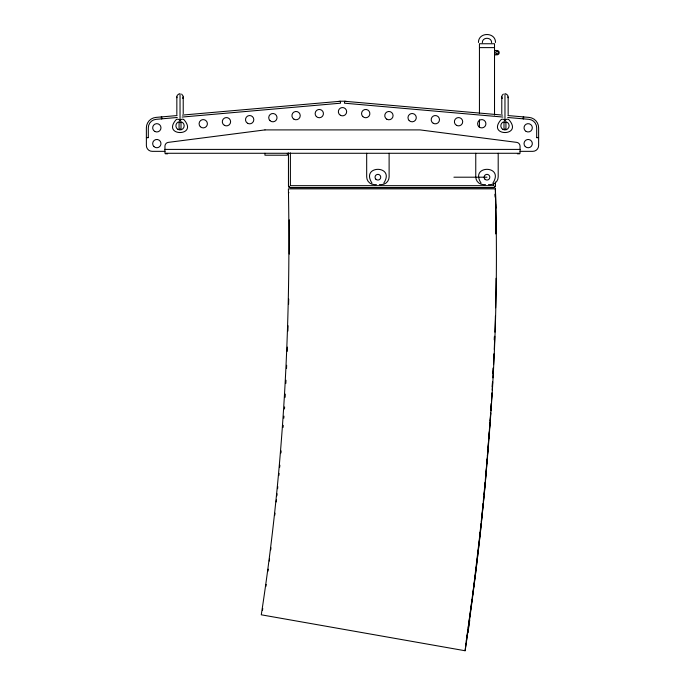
<?xml version="1.0" encoding="UTF-8"?>
<svg xmlns="http://www.w3.org/2000/svg" width="685" height="685" viewBox="0 0 685 685"><rect width="100%" height="100%" fill="white"/><g stroke="black" fill="none" stroke-linecap="round" stroke-linejoin="round"><path stroke-width="1.03" d="M289.284 254.084L289.275 219.859M288.599 304.337L288.719 298.994M287.897 331.069L288.051 325.717M287.212 351.371L287.358 347.098M494.228 339.871L494.339 336.737M286.527 368.47L286.655 365.268M493.551 357.621L493.688 354.496M492.866 373.291L493.106 368.068M285.833 383.429L285.988 380.226M285.14 397.317L285.311 394.115M492.181 386.854L492.404 382.684M491.496 399.381L491.847 393.121M490.82 410.854L491.256 403.551M490.22 420.248L490.683 412.944M283.804 418.184L283.95 416.137M284.481 408.979L284.635 406.933M488.773 438.708L489.304 431.618M489.45 429.589L489.972 422.499M283.102 427.389L283.265 425.342M487.395 455.927L487.883 449.857M488.045 447.827L488.533 441.748M280.97 452.948L281.15 450.901M485.836 474.157L485.288 480.228M486.007 472.128L486.538 466.057M486.71 464.028L487.155 458.967M523.135 118.822L523.306 116.895M523.52 118.856L523.691 116.929M483.97 494.39L485.1 482.249M278.915 475.416L279.103 473.378M279.677 467.247L279.865 465.209M277.596 488.688L277.802 486.65M481.872 515.625L483.079 503.492M483.285 501.471L483.687 497.43M276.218 501.951L276.432 499.913M276.868 495.829L277.082 493.791M479.842 534.831L481.016 523.708M481.238 521.687L481.769 516.636M482.326 42.684C482.189 36.827 491.77 36.827 491.633 42.684M274.779 515.206L275.01 513.168M479.731 535.841L473.01 592.345M478.455 42.479C478.335 31.87 495.623 31.87 495.503 42.479M269.291 561.041L269.548 559.003M270.703 549.841L270.96 547.812M176.841 114.618L176.841 96.885L177.269 95.275L179.205 93.785M181.628 94.102L183.118 96.054L182.801 98.494M501.78 113.693L501.78 96.885L502.199 95.275L503.372 94.102M508.047 97.715L507.731 95.275L505.795 93.785M472.085 599.392L468.257 627.588M472.35 597.38L472.881 593.347M267.955 571.213L268.229 569.175M467.983 629.601L465.064 650.741M265.891 586.454L266.174 584.425M262.475 610.455L262.757 608.486M467.966 632.503L469.747 620.13M466.99 636.082L475.938 570.845L480.313 533.469L479.834 533.418M465.894 643.309L465.517 645.373M466.202 641.246L466.519 639.182M495.452 182.056L495.349 186.414L493.56 187.613L290.397 187.613L289.027 187.039L288.462 185.678L288.462 152.901M383.797 183.109C395.733 164.751 360.062 164.751 371.989 183.109M492.883 183.109C504.819 164.751 469.148 164.751 481.075 183.109M176.362 119.413C160.615 136.906 199.446 136.906 183.708 119.413M501.292 119.413C485.554 136.906 524.385 136.906 508.638 119.413M176.841 119.216L178.254 119.233L180.035 120.363L181.808 119.233L183.22 119.216M501.78 119.216L503.192 119.233L504.965 120.363L506.746 119.233L508.159 119.216M177.115 115.551L155.915 117.409A10.446 10.446 0 0 0 146.376 127.812L146.376 137.505L148.311 137.505M182.415 115.089L340.376 101.269L340.539 103.195L182.09 117.058M177.287 117.477L156.086 119.336A8.511 8.511 0 0 0 148.311 127.812L148.311 137.694L146.376 137.694L146.376 145.545A5.805 5.805 0 0 0 152.181 151.342L164.948 151.342M494.947 194.206L495.212 197.34M479.44 47.616L494.519 47.616M494.647 50.476L497.045 50.476A2.166 2.166 0 0 1 499.211 52.642A2.166 2.166 0 0 1 497.045 54.809L494.647 54.809M536.689 137.505L538.624 137.505L538.624 127.812A10.446 10.446 0 0 0 529.085 117.409L507.885 115.551M164.948 149.407L520.052 149.407M520.052 151.342L532.819 151.342A5.805 5.805 0 0 0 538.624 145.545L538.624 137.694L536.689 137.694L536.689 127.812A8.511 8.511 0 0 0 528.914 119.336L507.713 117.477M165.359 153.8L167.637 153.8M517.363 153.8L519.641 153.8M453.907 177.201L486.984 177.201M376.399 184.607L374.412 184.607A7.74 7.74 0 0 1 366.68 176.876L366.68 153.277M379.387 184.607L381.374 184.607A7.74 7.74 0 0 0 389.114 176.876L389.114 153.277M485.485 184.607L483.499 184.607A7.74 7.74 0 0 1 475.758 176.876L475.758 153.277M488.474 184.607L490.46 184.607A7.74 7.74 0 0 0 498.2 176.876L498.2 153.277M288.445 192.725L289.001 192.725M490.126 420.65L485.048 486.299L480.356 533.093L479.877 533.041M502.584 115.089L344.623 101.269L344.461 103.195L502.91 117.058M502.199 98.494L501.78 96.885M176.841 96.885L176.953 97.715M161.694 116.895L161.865 118.822M161.309 116.929L161.48 118.856M495.897 208.163L495.392 188.855A2218.073 2218.073 0 0 1 490.314 420.487C484.852 497.524 476.443 574.355 465.124 650.75L261.276 614.805C282.991 473.96 291.125 331.292 288.394 188.855L495.478 188.855L495.401 196.578M495.589 203.959L495.7 208.171A2217.876 2217.876 0 0 1 496.103 233.576M495.615 222.419L495.709 233.919M508.159 96.885L508.159 114.618M504.965 93.674L504.965 120.363M494.647 50.031L494.647 55.254M494.519 115.08L494.519 43.746L479.44 43.746L479.44 113.47M493.56 183.563L493.56 185.678L290.397 185.678L290.397 152.901M479.44 119.849L479.44 127.282M287.375 153.277L287.375 155.212L264.941 155.212L264.941 153.277M183.22 96.885L183.22 113.693M180.035 93.674L180.035 120.363M288.505 185.25A2.32 2.32 0 0 0 290.825 187.57L493.131 187.57A2.32 2.32 0 0 0 495.452 185.25M290.397 187.613A1.935 1.935 0 0 1 288.462 185.678M495.495 185.678A1.935 1.935 0 0 1 493.56 187.613M338.638 101.423A33.257 33.257 0 0 1 346.362 101.423M496.111 278.307A2217.876 2217.876 0 0 1 495.623 307.779M495.418 315.913A2217.876 2217.876 0 0 1 494.921 332.165M494.776 336.232A2217.876 2217.876 0 0 1 494.262 349.436M494.082 353.494A2217.876 2217.876 0 0 1 493.568 364.668M493.414 367.717A2217.876 2217.876 0 0 1 492.875 377.863M492.652 381.922A2217.876 2217.876 0 0 1 492.172 390.048M491.993 393.087A2217.876 2217.876 0 0 1 491.47 401.204M491.342 403.234A2217.876 2217.876 0 0 1 490.854 410.332M490.64 413.372A2217.876 2217.876 0 0 1 490.126 420.47M264.984 129.902L168.322 142.369A3.87 3.87 0 0 0 164.948 146.205L164.948 153.277L520.052 153.277L520.052 146.205A3.87 3.87 0 0 0 516.678 142.369L420.016 129.902L264.984 129.902M181.003 122.546L179.068 122.546L179.068 129.011L181.003 129.011L181.003 122.546M505.932 122.546L503.997 122.546L503.997 129.011L505.932 129.011L505.932 122.546M496.437 53.713A1.224 1.224 0 0 0 498.278 52.642A1.224 1.224 0 0 0 496.437 51.581A1.224 1.224 0 0 0 496.437 53.713M502.884 129.379A4.161 4.161 0 0 0 509.126 125.783A4.161 4.161 0 0 0 502.884 122.178A4.161 4.161 0 0 0 502.884 129.379M177.954 129.379A4.161 4.161 0 0 0 184.188 125.783A4.161 4.161 0 0 0 177.954 122.178A4.161 4.161 0 0 0 177.954 129.379M386.837 119.224A4.161 4.161 0 0 0 393.079 115.628A4.161 4.161 0 0 0 386.837 112.023A4.161 4.161 0 0 0 386.837 119.224M362.767 116.536A4.161 4.161 0 0 0 369.729 114.669A4.161 4.161 0 0 0 364.634 109.583A4.161 4.161 0 0 0 362.767 116.536M409.185 120.594A4.161 4.161 0 0 0 416.146 118.736A4.161 4.161 0 0 0 411.051 113.641A4.161 4.161 0 0 0 409.185 120.594M525.232 146.547A4.161 4.161 0 0 0 532.194 144.681A4.161 4.161 0 0 0 527.099 139.594A4.161 4.161 0 0 0 525.232 146.547M526.097 131.409A4.161 4.161 0 0 0 532.331 127.812A4.161 4.161 0 0 0 526.097 124.208A4.161 4.161 0 0 0 526.097 131.409M340.419 115.294A4.161 4.161 0 0 0 346.661 111.698A4.161 4.161 0 0 0 340.419 108.093A4.161 4.161 0 0 0 340.419 115.294M478.815 126.691A4.161 4.161 0 0 0 485.776 124.824A4.161 4.161 0 0 0 480.682 119.729A4.161 4.161 0 0 0 478.815 126.691M456.467 125.321A4.161 4.161 0 0 0 462.709 121.716A4.161 4.161 0 0 0 456.467 118.12A4.161 4.161 0 0 0 456.467 125.321M433.262 123.291A4.161 4.161 0 0 0 439.496 119.687A4.161 4.161 0 0 0 433.262 116.082A4.161 4.161 0 0 0 433.262 123.291M154.742 131.409A4.161 4.161 0 0 0 160.984 127.812A4.161 4.161 0 0 0 154.742 124.208A4.161 4.161 0 0 0 154.742 131.409M153.885 146.547A4.161 4.161 0 0 0 160.838 144.681A4.161 4.161 0 0 0 155.743 139.594A4.161 4.161 0 0 0 153.885 146.547M247.585 123.291A4.161 4.161 0 0 0 253.818 119.687A4.161 4.161 0 0 0 247.585 116.082A4.161 4.161 0 0 0 247.585 123.291M224.372 125.321A4.161 4.161 0 0 0 230.614 121.716A4.161 4.161 0 0 0 224.372 118.12A4.161 4.161 0 0 0 224.372 125.321M316.35 116.536A4.161 4.161 0 0 0 323.303 114.669A4.161 4.161 0 0 0 318.217 109.583A4.161 4.161 0 0 0 316.35 116.536M294.002 119.224A4.161 4.161 0 0 0 300.235 115.628A4.161 4.161 0 0 0 294.002 112.023A4.161 4.161 0 0 0 294.002 119.224M269.933 120.594A4.161 4.161 0 0 0 276.886 118.736A4.161 4.161 0 0 0 271.791 113.641A4.161 4.161 0 0 0 269.933 120.594M200.303 126.691A4.161 4.161 0 0 0 207.255 124.824A4.161 4.161 0 0 0 202.169 119.729A4.161 4.161 0 0 0 200.303 126.691M375.877 179.222A2.851 2.851 0 0 0 380.646 177.937A2.851 2.851 0 0 0 377.161 174.452A2.851 2.851 0 0 0 375.877 179.222M484.963 179.222A2.851 2.851 0 0 0 489.732 177.937A2.851 2.851 0 0 0 486.239 174.452A2.851 2.851 0 0 0 484.963 179.222"/></g></svg>
